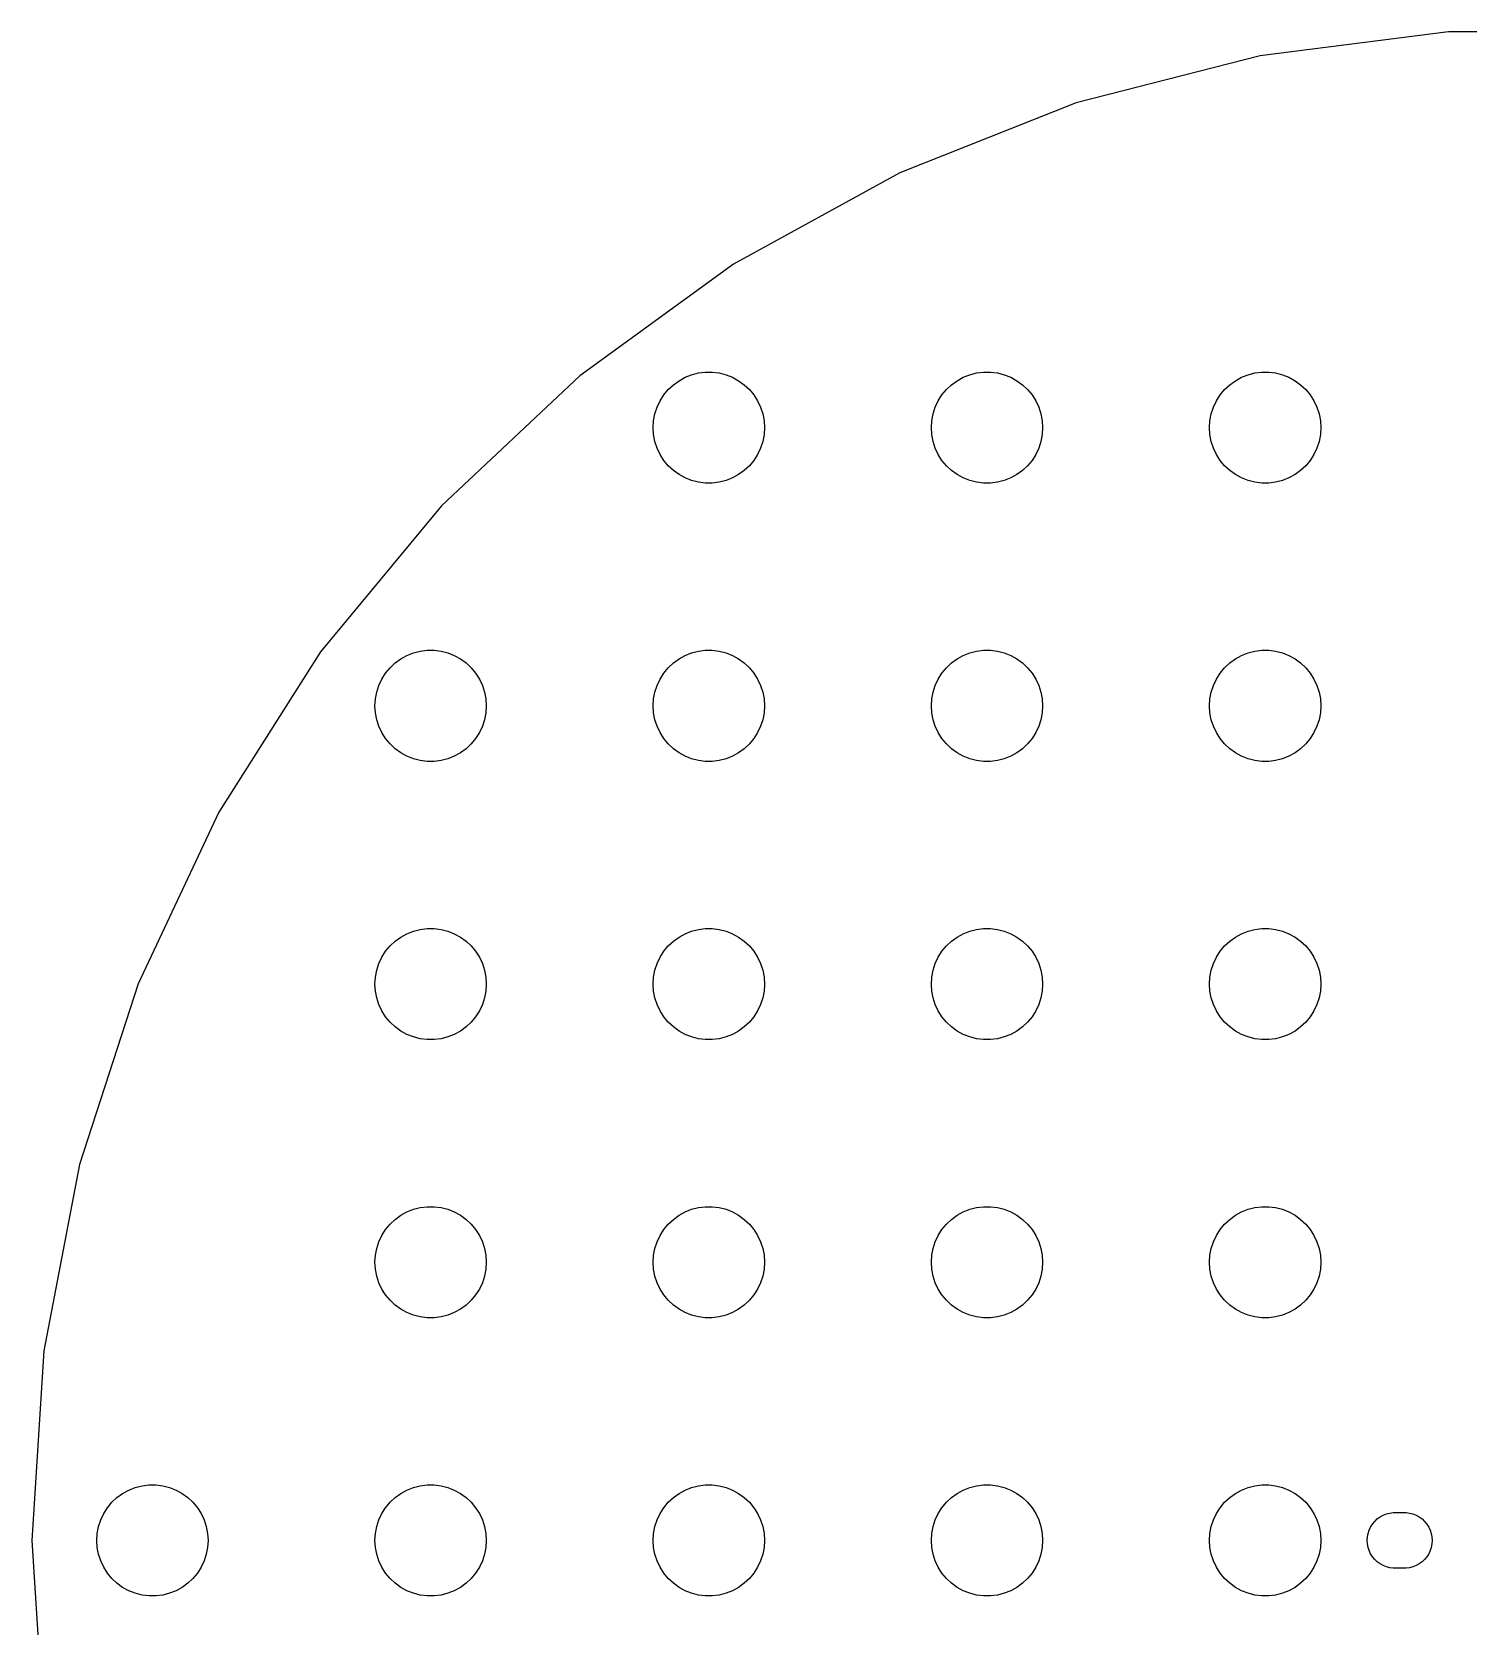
# Model space of a CAD drawing. Header units: metres. Extents: x -82 to 82, y -81 to 81.
# Drawn here: x -81.5 to -4.1, y -4.6 to 81.3 of the extents above; entities that cross this region are included whole.
import ezdxf

# ---------------------------------------------------------------- set-up
doc = ezdxf.new("R2010")
doc.units = ezdxf.units.M

msp = doc.modelspace()

# ---------------------------------------------------------------- linework, layer by layer
for p, q in [((-5.11742, 81.3392), (-15.2716, 80.0564)), ((5.11742, 81.3392), (-5.11742, 81.3392)), ((-15.2716, 80.0564), (-25.1849, 77.5111)), ((-25.1849, 77.5111), (-34.701, 73.7434)), ((-34.701, 73.7434), (-43.6699, 68.8127)), ((-43.6699, 68.8127), (-51.95, 62.7968)), ((-51.95, 62.7968), (-59.4109, 55.7906)), ((-46.2773, 62.7145), (-45.927, 62.8532)), ((-45.927, 62.8532), (-45.5621, 62.9469)), ((-45.5621, 62.9469), (-45.1884, 62.9941)), ((-45.1884, 62.9941), (-44.8116, 62.9941)), ((-44.8116, 62.9941), (-44.4379, 62.9469)), ((-44.4379, 62.9469), (-44.0729, 62.8532)), ((-44.0729, 62.8532), (-43.7227, 62.7145)), ((-31.2773, 62.7145), (-30.927, 62.8532)), ((-30.927, 62.8532), (-30.5621, 62.9469)), ((-30.5621, 62.9469), (-30.1884, 62.9941)), ((-30.1884, 62.9941), (-29.8116, 62.9941)), ((-29.8116, 62.9941), (-29.4379, 62.9469)), ((-29.4379, 62.9469), (-29.0729, 62.8532)), ((-29.0729, 62.8532), (-28.7227, 62.7145)), ((-16.2773, 62.7145), (-15.927, 62.8532)), ((-15.927, 62.8532), (-15.5621, 62.9469)), ((-15.5621, 62.9469), (-15.1884, 62.9941)), ((-15.1884, 62.9941), (-14.8116, 62.9941)), ((-14.8116, 62.9941), (-14.4379, 62.9469)), ((-14.4379, 62.9469), (-14.0729, 62.8532)), ((-14.0729, 62.8532), (-13.7227, 62.7145)), ((-47.427, 61.7634), (-47.1869, 62.0536)), ((-47.1869, 62.0536), (-46.9123, 62.3115)), ((-46.9123, 62.3115), (-46.6075, 62.533)), ((-46.6075, 62.533), (-46.2773, 62.7145)), ((-43.7227, 62.7145), (-43.3925, 62.533)), ((-43.3925, 62.533), (-43.0877, 62.3115)), ((-43.0877, 62.3115), (-42.8131, 62.0536)), ((-42.8131, 62.0536), (-42.5729, 61.7634)), ((-32.427, 61.7634), (-32.1869, 62.0536)), ((-32.1869, 62.0536), (-31.9123, 62.3115)), ((-31.9123, 62.3115), (-31.6075, 62.533)), ((-31.6075, 62.533), (-31.2773, 62.7145)), ((-28.7227, 62.7145), (-28.3925, 62.533)), ((-28.3925, 62.533), (-28.0877, 62.3115)), ((-28.0877, 62.3115), (-27.8131, 62.0536)), ((-27.8131, 62.0536), (-27.5729, 61.7634)), ((-17.427, 61.7634), (-17.1869, 62.0536)), ((-17.1869, 62.0536), (-16.9123, 62.3115)), ((-16.9123, 62.3115), (-16.6075, 62.533)), ((-16.6075, 62.533), (-16.2773, 62.7145)), ((-13.7227, 62.7145), (-13.3925, 62.533)), ((-13.3925, 62.533), (-13.0877, 62.3115)), ((-13.0877, 62.3115), (-12.8131, 62.0536)), ((-12.8131, 62.0536), (-12.5729, 61.7634)), ((-47.9057, 60.7461), (-47.7893, 61.1044)), ((-47.7893, 61.1044), (-47.6289, 61.4453)), ((-47.6289, 61.4453), (-47.427, 61.7634)), ((-42.5729, 61.7634), (-42.3711, 61.4453)), ((-42.3711, 61.4453), (-42.2107, 61.1044)), ((-42.2107, 61.1044), (-42.0942, 60.7461)), ((-32.9057, 60.7461), (-32.7893, 61.1044)), ((-32.7893, 61.1044), (-32.6289, 61.4453)), ((-32.6289, 61.4453), (-32.427, 61.7634)), ((-27.5729, 61.7634), (-27.3711, 61.4453)), ((-27.3711, 61.4453), (-27.2107, 61.1044)), ((-27.2107, 61.1044), (-27.0942, 60.7461)), ((-17.9057, 60.7461), (-17.7893, 61.1044)), ((-17.7893, 61.1044), (-17.6289, 61.4453)), ((-17.6289, 61.4453), (-17.427, 61.7634)), ((-12.5729, 61.7634), (-12.3711, 61.4453)), ((-12.3711, 61.4453), (-12.2107, 61.1044)), ((-12.2107, 61.1044), (-12.0942, 60.7461)), ((-48, 60), (-47.9763, 60.376)), ((-47.9763, 60.376), (-47.9057, 60.7461)), ((-42.0942, 60.7461), (-42.0237, 60.376)), ((-42.0237, 60.376), (-42, 60)), ((-33, 60), (-32.9763, 60.376)), ((-32.9763, 60.376), (-32.9057, 60.7461)), ((-27.0942, 60.7461), (-27.0237, 60.376)), ((-27.0237, 60.376), (-27, 60)), ((-18, 60), (-17.9763, 60.376)), ((-17.9763, 60.376), (-17.9057, 60.7461)), ((-12.0942, 60.7461), (-12.0237, 60.376)), ((-12.0237, 60.376), (-12, 60)), ((-47.9763, 59.624), (-48, 60)), ((-47.9057, 59.2539), (-47.9763, 59.624)), ((-42.0237, 59.624), (-42.0942, 59.2539)), ((-42, 60), (-42.0237, 59.624)), ((-32.9763, 59.624), (-33, 60)), ((-32.9057, 59.2539), (-32.9763, 59.624)), ((-27.0237, 59.624), (-27.0942, 59.2539)), ((-27, 60), (-27.0237, 59.624)), ((-17.9763, 59.624), (-18, 60)), ((-17.9057, 59.2539), (-17.9763, 59.624)), ((-12.0237, 59.624), (-12.0942, 59.2539)), ((-12, 60), (-12.0237, 59.624)), ((-47.7893, 58.8956), (-47.9057, 59.2539)), ((-47.6289, 58.5547), (-47.7893, 58.8956)), ((-47.427, 58.2366), (-47.6289, 58.5547)), ((-42.3711, 58.5547), (-42.5729, 58.2366)), ((-42.2107, 58.8956), (-42.3711, 58.5547)), ((-42.0942, 59.2539), (-42.2107, 58.8956)), ((-32.7893, 58.8956), (-32.9057, 59.2539)), ((-32.6289, 58.5547), (-32.7893, 58.8956)), ((-32.427, 58.2366), (-32.6289, 58.5547)), ((-27.3711, 58.5547), (-27.5729, 58.2366)), ((-27.2107, 58.8956), (-27.3711, 58.5547)), ((-27.0942, 59.2539), (-27.2107, 58.8956)), ((-17.7893, 58.8956), (-17.9057, 59.2539)), ((-17.6289, 58.5547), (-17.7893, 58.8956)), ((-17.427, 58.2366), (-17.6289, 58.5547)), ((-12.3711, 58.5547), (-12.5729, 58.2366)), ((-12.2107, 58.8956), (-12.3711, 58.5547)), ((-12.0942, 59.2539), (-12.2107, 58.8956)), ((-47.1869, 57.9464), (-47.427, 58.2366)), ((-46.9123, 57.6885), (-47.1869, 57.9464)), ((-46.6075, 57.467), (-46.9123, 57.6885)), ((-43.0877, 57.6885), (-43.3925, 57.467)), ((-42.8131, 57.9464), (-43.0877, 57.6885)), ((-42.5729, 58.2366), (-42.8131, 57.9464)), ((-32.1869, 57.9464), (-32.427, 58.2366)), ((-31.9123, 57.6885), (-32.1869, 57.9464)), ((-31.6075, 57.467), (-31.9123, 57.6885)), ((-28.0877, 57.6885), (-28.3925, 57.467)), ((-27.8131, 57.9464), (-28.0877, 57.6885)), ((-27.5729, 58.2366), (-27.8131, 57.9464)), ((-17.1869, 57.9464), (-17.427, 58.2366)), ((-16.9123, 57.6885), (-17.1869, 57.9464)), ((-16.6075, 57.467), (-16.9123, 57.6885)), ((-13.0877, 57.6885), (-13.3925, 57.467)), ((-12.8131, 57.9464), (-13.0877, 57.6885)), ((-12.5729, 58.2366), (-12.8131, 57.9464)), ((-46.2773, 57.2855), (-46.6075, 57.467)), ((-45.927, 57.1468), (-46.2773, 57.2855)), ((-45.5621, 57.0531), (-45.927, 57.1468)), ((-45.1884, 57.0059), (-45.5621, 57.0531)), ((-44.8116, 57.0059), (-45.1884, 57.0059)), ((-44.4379, 57.0531), (-44.8116, 57.0059)), ((-44.0729, 57.1468), (-44.4379, 57.0531)), ((-43.7227, 57.2855), (-44.0729, 57.1468)), ((-43.3925, 57.467), (-43.7227, 57.2855)), ((-31.2773, 57.2855), (-31.6075, 57.467)), ((-30.927, 57.1468), (-31.2773, 57.2855)), ((-30.5621, 57.0531), (-30.927, 57.1468)), ((-30.1884, 57.0059), (-30.5621, 57.0531)), ((-29.8116, 57.0059), (-30.1884, 57.0059)), ((-29.4379, 57.0531), (-29.8116, 57.0059)), ((-29.0729, 57.1468), (-29.4379, 57.0531)), ((-28.7227, 57.2855), (-29.0729, 57.1468)), ((-28.3925, 57.467), (-28.7227, 57.2855)), ((-16.2773, 57.2855), (-16.6075, 57.467)), ((-15.927, 57.1468), (-16.2773, 57.2855)), ((-15.5621, 57.0531), (-15.927, 57.1468)), ((-15.1884, 57.0059), (-15.5621, 57.0531)), ((-14.8116, 57.0059), (-15.1884, 57.0059)), ((-14.4379, 57.0531), (-14.8116, 57.0059)), ((-14.0729, 57.1468), (-14.4379, 57.0531)), ((-13.7227, 57.2855), (-14.0729, 57.1468)), ((-13.3925, 57.467), (-13.7227, 57.2855)), ((-59.4109, 55.7906), (-65.9349, 47.9045)), ((-65.9349, 47.9045), (-71.419, 39.2629)), ((-62.1869, 47.0536), (-61.9123, 47.3115)), ((-61.9123, 47.3115), (-61.6075, 47.533)), ((-61.6075, 47.533), (-61.2773, 47.7145)), ((-61.2773, 47.7145), (-60.927, 47.8532)), ((-60.927, 47.8532), (-60.5621, 47.9469)), ((-60.5621, 47.9469), (-60.1884, 47.9941)), ((-60.1884, 47.9941), (-59.8116, 47.9941)), ((-59.8116, 47.9941), (-59.4379, 47.9469)), ((-59.4379, 47.9469), (-59.0729, 47.8532)), ((-59.0729, 47.8532), (-58.7227, 47.7145)), ((-58.7227, 47.7145), (-58.3925, 47.533)), ((-58.3925, 47.533), (-58.0877, 47.3115)), ((-58.0877, 47.3115), (-57.8131, 47.0536)), ((-47.1869, 47.0536), (-46.9123, 47.3115)), ((-46.9123, 47.3115), (-46.6075, 47.533)), ((-46.6075, 47.533), (-46.2773, 47.7145)), ((-46.2773, 47.7145), (-45.927, 47.8532)), ((-45.927, 47.8532), (-45.5621, 47.9469)), ((-45.5621, 47.9469), (-45.1884, 47.9941)), ((-45.1884, 47.9941), (-44.8116, 47.9941)), ((-44.8116, 47.9941), (-44.4379, 47.9469)), ((-44.4379, 47.9469), (-44.0729, 47.8532)), ((-44.0729, 47.8532), (-43.7227, 47.7145)), ((-43.7227, 47.7145), (-43.3925, 47.533)), ((-43.3925, 47.533), (-43.0877, 47.3115)), ((-43.0877, 47.3115), (-42.8131, 47.0536)), ((-32.1869, 47.0536), (-31.9123, 47.3115)), ((-31.9123, 47.3115), (-31.6075, 47.533)), ((-31.6075, 47.533), (-31.2773, 47.7145)), ((-31.2773, 47.7145), (-30.927, 47.8532)), ((-30.927, 47.8532), (-30.5621, 47.9469)), ((-30.5621, 47.9469), (-30.1884, 47.9941)), ((-30.1884, 47.9941), (-29.8116, 47.9941)), ((-29.8116, 47.9941), (-29.4379, 47.9469)), ((-29.4379, 47.9469), (-29.0729, 47.8532)), ((-29.0729, 47.8532), (-28.7227, 47.7145)), ((-28.7227, 47.7145), (-28.3925, 47.533)), ((-28.3925, 47.533), (-28.0877, 47.3115)), ((-28.0877, 47.3115), (-27.8131, 47.0536)), ((-17.1869, 47.0536), (-16.9123, 47.3115)), ((-16.9123, 47.3115), (-16.6075, 47.533)), ((-16.6075, 47.533), (-16.2773, 47.7145)), ((-16.2773, 47.7145), (-15.927, 47.8532)), ((-15.927, 47.8532), (-15.5621, 47.9469)), ((-15.5621, 47.9469), (-15.1884, 47.9941)), ((-15.1884, 47.9941), (-14.8116, 47.9941)), ((-14.8116, 47.9941), (-14.4379, 47.9469)), ((-14.4379, 47.9469), (-14.0729, 47.8532)), ((-14.0729, 47.8532), (-13.7227, 47.7145)), ((-13.7227, 47.7145), (-13.3925, 47.533)), ((-13.3925, 47.533), (-13.0877, 47.3115)), ((-13.0877, 47.3115), (-12.8131, 47.0536)), ((-62.7893, 46.1044), (-62.6289, 46.4453)), ((-62.6289, 46.4453), (-62.427, 46.7634)), ((-62.427, 46.7634), (-62.1869, 47.0536)), ((-57.8131, 47.0536), (-57.5729, 46.7634)), ((-57.5729, 46.7634), (-57.3711, 46.4453)), ((-57.3711, 46.4453), (-57.2107, 46.1044)), ((-47.7893, 46.1044), (-47.6289, 46.4453)), ((-47.6289, 46.4453), (-47.427, 46.7634)), ((-47.427, 46.7634), (-47.1869, 47.0536)), ((-42.8131, 47.0536), (-42.5729, 46.7634)), ((-42.5729, 46.7634), (-42.3711, 46.4453)), ((-42.3711, 46.4453), (-42.2107, 46.1044)), ((-32.7893, 46.1044), (-32.6289, 46.4453)), ((-32.6289, 46.4453), (-32.427, 46.7634)), ((-32.427, 46.7634), (-32.1869, 47.0536)), ((-27.8131, 47.0536), (-27.5729, 46.7634)), ((-27.5729, 46.7634), (-27.3711, 46.4453)), ((-27.3711, 46.4453), (-27.2107, 46.1044)), ((-17.7893, 46.1044), (-17.6289, 46.4453)), ((-17.6289, 46.4453), (-17.427, 46.7634)), ((-17.427, 46.7634), (-17.1869, 47.0536)), ((-12.8131, 47.0536), (-12.5729, 46.7634)), ((-12.5729, 46.7634), (-12.3711, 46.4453)), ((-12.3711, 46.4453), (-12.2107, 46.1044)), ((-62.9763, 45.376), (-62.9057, 45.7461)), ((-62.9057, 45.7461), (-62.7893, 46.1044)), ((-57.2107, 46.1044), (-57.0942, 45.7461)), ((-57.0942, 45.7461), (-57.0237, 45.376)), ((-47.9763, 45.376), (-47.9057, 45.7461)), ((-47.9057, 45.7461), (-47.7893, 46.1044)), ((-42.2107, 46.1044), (-42.0942, 45.7461)), ((-42.0942, 45.7461), (-42.0237, 45.376)), ((-32.9763, 45.376), (-32.9057, 45.7461)), ((-32.9057, 45.7461), (-32.7893, 46.1044)), ((-27.2107, 46.1044), (-27.0942, 45.7461)), ((-27.0942, 45.7461), (-27.0237, 45.376)), ((-17.9763, 45.376), (-17.9057, 45.7461)), ((-17.9057, 45.7461), (-17.7893, 46.1044)), ((-12.2107, 46.1044), (-12.0942, 45.7461)), ((-12.0942, 45.7461), (-12.0237, 45.376)), ((-63, 45), (-62.9763, 45.376)), ((-62.9763, 44.624), (-63, 45)), ((-57.0237, 45.376), (-57, 45)), ((-57, 45), (-57.0237, 44.624)), ((-48, 45), (-47.9763, 45.376)), ((-47.9763, 44.624), (-48, 45)), ((-42.0237, 45.376), (-42, 45)), ((-42, 45), (-42.0237, 44.624)), ((-33, 45), (-32.9763, 45.376)), ((-32.9763, 44.624), (-33, 45)), ((-27.0237, 45.376), (-27, 45)), ((-27, 45), (-27.0237, 44.624)), ((-18, 45), (-17.9763, 45.376)), ((-17.9763, 44.624), (-18, 45)), ((-12.0237, 45.376), (-12, 45)), ((-12, 45), (-12.0237, 44.624)), ((-62.9057, 44.2539), (-62.9763, 44.624)), ((-62.7893, 43.8956), (-62.9057, 44.2539)), ((-62.6289, 43.5547), (-62.7893, 43.8956)), ((-57.2107, 43.8956), (-57.3711, 43.5547)), ((-57.0942, 44.2539), (-57.2107, 43.8956)), ((-57.0237, 44.624), (-57.0942, 44.2539)), ((-47.9057, 44.2539), (-47.9763, 44.624)), ((-47.7893, 43.8956), (-47.9057, 44.2539)), ((-47.6289, 43.5547), (-47.7893, 43.8956)), ((-42.2107, 43.8956), (-42.3711, 43.5547)), ((-42.0942, 44.2539), (-42.2107, 43.8956)), ((-42.0237, 44.624), (-42.0942, 44.2539)), ((-32.9057, 44.2539), (-32.9763, 44.624)), ((-32.7893, 43.8956), (-32.9057, 44.2539)), ((-32.6289, 43.5547), (-32.7893, 43.8956)), ((-27.2107, 43.8956), (-27.3711, 43.5547)), ((-27.0942, 44.2539), (-27.2107, 43.8956)), ((-27.0237, 44.624), (-27.0942, 44.2539)), ((-17.9057, 44.2539), (-17.9763, 44.624)), ((-17.7893, 43.8956), (-17.9057, 44.2539)), ((-17.6289, 43.5547), (-17.7893, 43.8956)), ((-12.2107, 43.8956), (-12.3711, 43.5547)), ((-12.0942, 44.2539), (-12.2107, 43.8956)), ((-12.0237, 44.624), (-12.0942, 44.2539)), ((-62.427, 43.2366), (-62.6289, 43.5547)), ((-62.1869, 42.9464), (-62.427, 43.2366)), ((-57.5729, 43.2366), (-57.8131, 42.9464)), ((-57.3711, 43.5547), (-57.5729, 43.2366)), ((-47.427, 43.2366), (-47.6289, 43.5547)), ((-47.1869, 42.9464), (-47.427, 43.2366)), ((-42.5729, 43.2366), (-42.8131, 42.9464)), ((-42.3711, 43.5547), (-42.5729, 43.2366)), ((-32.427, 43.2366), (-32.6289, 43.5547)), ((-32.1869, 42.9464), (-32.427, 43.2366)), ((-27.5729, 43.2366), (-27.8131, 42.9464)), ((-27.3711, 43.5547), (-27.5729, 43.2366)), ((-17.427, 43.2366), (-17.6289, 43.5547)), ((-17.1869, 42.9464), (-17.427, 43.2366)), ((-12.5729, 43.2366), (-12.8131, 42.9464)), ((-12.3711, 43.5547), (-12.5729, 43.2366)), ((-61.9123, 42.6885), (-62.1869, 42.9464)), ((-61.6075, 42.467), (-61.9123, 42.6885)), ((-61.2773, 42.2855), (-61.6075, 42.467)), ((-60.927, 42.1468), (-61.2773, 42.2855)), ((-60.5621, 42.0531), (-60.927, 42.1468)), ((-59.0729, 42.1468), (-59.4379, 42.0531)), ((-58.7227, 42.2855), (-59.0729, 42.1468)), ((-58.3925, 42.467), (-58.7227, 42.2855)), ((-58.0877, 42.6885), (-58.3925, 42.467)), ((-57.8131, 42.9464), (-58.0877, 42.6885)), ((-46.9123, 42.6885), (-47.1869, 42.9464)), ((-46.6075, 42.467), (-46.9123, 42.6885)), ((-46.2773, 42.2855), (-46.6075, 42.467)), ((-45.927, 42.1468), (-46.2773, 42.2855)), ((-45.5621, 42.0531), (-45.927, 42.1468)), ((-44.0729, 42.1468), (-44.4379, 42.0531)), ((-43.7227, 42.2855), (-44.0729, 42.1468)), ((-43.3925, 42.467), (-43.7227, 42.2855)), ((-43.0877, 42.6885), (-43.3925, 42.467)), ((-42.8131, 42.9464), (-43.0877, 42.6885)), ((-31.9123, 42.6885), (-32.1869, 42.9464)), ((-31.6075, 42.467), (-31.9123, 42.6885)), ((-31.2773, 42.2855), (-31.6075, 42.467)), ((-30.927, 42.1468), (-31.2773, 42.2855)), ((-30.5621, 42.0531), (-30.927, 42.1468)), ((-29.0729, 42.1468), (-29.4379, 42.0531)), ((-28.7227, 42.2855), (-29.0729, 42.1468)), ((-28.3925, 42.467), (-28.7227, 42.2855)), ((-28.0877, 42.6885), (-28.3925, 42.467)), ((-27.8131, 42.9464), (-28.0877, 42.6885)), ((-16.9123, 42.6885), (-17.1869, 42.9464)), ((-16.6075, 42.467), (-16.9123, 42.6885)), ((-16.2773, 42.2855), (-16.6075, 42.467)), ((-15.927, 42.1468), (-16.2773, 42.2855)), ((-15.5621, 42.0531), (-15.927, 42.1468)), ((-14.0729, 42.1468), (-14.4379, 42.0531)), ((-13.7227, 42.2855), (-14.0729, 42.1468)), ((-13.3925, 42.467), (-13.7227, 42.2855)), ((-13.0877, 42.6885), (-13.3925, 42.467)), ((-12.8131, 42.9464), (-13.0877, 42.6885)), ((-60.1884, 42.0059), (-60.5621, 42.0531)), ((-59.8116, 42.0059), (-60.1884, 42.0059)), ((-59.4379, 42.0531), (-59.8116, 42.0059)), ((-45.1884, 42.0059), (-45.5621, 42.0531)), ((-44.8116, 42.0059), (-45.1884, 42.0059)), ((-44.4379, 42.0531), (-44.8116, 42.0059)), ((-30.1884, 42.0059), (-30.5621, 42.0531)), ((-29.8116, 42.0059), (-30.1884, 42.0059)), ((-29.4379, 42.0531), (-29.8116, 42.0059)), ((-15.1884, 42.0059), (-15.5621, 42.0531)), ((-14.8116, 42.0059), (-15.1884, 42.0059)), ((-14.4379, 42.0531), (-14.8116, 42.0059)), ((-71.419, 39.2629), (-75.7768, 30.0022)), ((-61.6075, 32.533), (-61.2773, 32.7145)), ((-61.2773, 32.7145), (-60.927, 32.8532)), ((-60.927, 32.8532), (-60.5621, 32.9469)), ((-60.5621, 32.9469), (-60.1884, 32.9941)), ((-60.1884, 32.9941), (-59.8116, 32.9941)), ((-59.8116, 32.9941), (-59.4379, 32.9469)), ((-59.4379, 32.9469), (-59.0729, 32.8532)), ((-59.0729, 32.8532), (-58.7227, 32.7145)), ((-58.7227, 32.7145), (-58.3925, 32.533)), ((-46.6075, 32.533), (-46.2773, 32.7145)), ((-46.2773, 32.7145), (-45.927, 32.8532)), ((-45.927, 32.8532), (-45.5621, 32.9469)), ((-45.5621, 32.9469), (-45.1884, 32.9941)), ((-45.1884, 32.9941), (-44.8116, 32.9941)), ((-44.8116, 32.9941), (-44.4379, 32.9469)), ((-44.4379, 32.9469), (-44.0729, 32.8532)), ((-44.0729, 32.8532), (-43.7227, 32.7145)), ((-43.7227, 32.7145), (-43.3925, 32.533)), ((-31.6075, 32.533), (-31.2773, 32.7145)), ((-31.2773, 32.7145), (-30.927, 32.8532)), ((-30.927, 32.8532), (-30.5621, 32.9469)), ((-30.5621, 32.9469), (-30.1884, 32.9941)), ((-30.1884, 32.9941), (-29.8116, 32.9941)), ((-29.8116, 32.9941), (-29.4379, 32.9469)), ((-29.4379, 32.9469), (-29.0729, 32.8532)), ((-29.0729, 32.8532), (-28.7227, 32.7145)), ((-28.7227, 32.7145), (-28.3925, 32.533)), ((-16.6075, 32.533), (-16.2773, 32.7145)), ((-16.2773, 32.7145), (-15.927, 32.8532)), ((-15.927, 32.8532), (-15.5621, 32.9469)), ((-15.5621, 32.9469), (-15.1884, 32.9941)), ((-15.1884, 32.9941), (-14.8116, 32.9941)), ((-14.8116, 32.9941), (-14.4379, 32.9469)), ((-14.4379, 32.9469), (-14.0729, 32.8532)), ((-14.0729, 32.8532), (-13.7227, 32.7145)), ((-13.7227, 32.7145), (-13.3925, 32.533)), ((-62.427, 31.7634), (-62.1869, 32.0536)), ((-62.1869, 32.0536), (-61.9123, 32.3115)), ((-61.9123, 32.3115), (-61.6075, 32.533)), ((-58.3925, 32.533), (-58.0877, 32.3115)), ((-58.0877, 32.3115), (-57.8131, 32.0536)), ((-57.8131, 32.0536), (-57.5729, 31.7634)), ((-47.427, 31.7634), (-47.1869, 32.0536)), ((-47.1869, 32.0536), (-46.9123, 32.3115)), ((-46.9123, 32.3115), (-46.6075, 32.533)), ((-43.3925, 32.533), (-43.0877, 32.3115)), ((-43.0877, 32.3115), (-42.8131, 32.0536)), ((-42.8131, 32.0536), (-42.5729, 31.7634)), ((-32.427, 31.7634), (-32.1869, 32.0536)), ((-32.1869, 32.0536), (-31.9123, 32.3115)), ((-31.9123, 32.3115), (-31.6075, 32.533)), ((-28.3925, 32.533), (-28.0877, 32.3115)), ((-28.0877, 32.3115), (-27.8131, 32.0536)), ((-27.8131, 32.0536), (-27.5729, 31.7634)), ((-17.427, 31.7634), (-17.1869, 32.0536)), ((-17.1869, 32.0536), (-16.9123, 32.3115)), ((-16.9123, 32.3115), (-16.6075, 32.533)), ((-13.3925, 32.533), (-13.0877, 32.3115)), ((-13.0877, 32.3115), (-12.8131, 32.0536)), ((-12.8131, 32.0536), (-12.5729, 31.7634)), ((-62.9057, 30.7461), (-62.7893, 31.1044)), ((-62.7893, 31.1044), (-62.6289, 31.4453)), ((-62.6289, 31.4453), (-62.427, 31.7634)), ((-57.5729, 31.7634), (-57.3711, 31.4453)), ((-57.3711, 31.4453), (-57.2107, 31.1044)), ((-57.2107, 31.1044), (-57.0942, 30.7461)), ((-47.9057, 30.7461), (-47.7893, 31.1044)), ((-47.7893, 31.1044), (-47.6289, 31.4453)), ((-47.6289, 31.4453), (-47.427, 31.7634)), ((-42.5729, 31.7634), (-42.3711, 31.4453)), ((-42.3711, 31.4453), (-42.2107, 31.1044)), ((-42.2107, 31.1044), (-42.0942, 30.7461)), ((-32.9057, 30.7461), (-32.7893, 31.1044)), ((-32.7893, 31.1044), (-32.6289, 31.4453)), ((-32.6289, 31.4453), (-32.427, 31.7634)), ((-27.5729, 31.7634), (-27.3711, 31.4453)), ((-27.3711, 31.4453), (-27.2107, 31.1044)), ((-27.2107, 31.1044), (-27.0942, 30.7461)), ((-17.9057, 30.7461), (-17.7893, 31.1044)), ((-17.7893, 31.1044), (-17.6289, 31.4453)), ((-17.6289, 31.4453), (-17.427, 31.7634)), ((-12.5729, 31.7634), (-12.3711, 31.4453)), ((-12.3711, 31.4453), (-12.2107, 31.1044)), ((-12.2107, 31.1044), (-12.0942, 30.7461)), ((-63, 30), (-62.9763, 30.376)), ((-62.9763, 30.376), (-62.9057, 30.7461)), ((-57.0942, 30.7461), (-57.0237, 30.376)), ((-57.0237, 30.376), (-57, 30)), ((-48, 30), (-47.9763, 30.376)), ((-47.9763, 30.376), (-47.9057, 30.7461)), ((-42.0942, 30.7461), (-42.0237, 30.376)), ((-42.0237, 30.376), (-42, 30)), ((-33, 30), (-32.9763, 30.376)), ((-32.9763, 30.376), (-32.9057, 30.7461)), ((-27.0942, 30.7461), (-27.0237, 30.376)), ((-27.0237, 30.376), (-27, 30)), ((-18, 30), (-17.9763, 30.376)), ((-17.9763, 30.376), (-17.9057, 30.7461)), ((-12.0942, 30.7461), (-12.0237, 30.376)), ((-12.0237, 30.376), (-12, 30)), ((-75.7768, 30.0022), (-78.9395, 20.2682)), ((-62.9763, 29.624), (-63, 30)), ((-62.9057, 29.2539), (-62.9763, 29.624)), ((-62.7893, 28.8956), (-62.9057, 29.2539)), ((-57.0942, 29.2539), (-57.2107, 28.8956)), ((-57.0237, 29.624), (-57.0942, 29.2539)), ((-57, 30), (-57.0237, 29.624)), ((-47.9763, 29.624), (-48, 30)), ((-47.9057, 29.2539), (-47.9763, 29.624)), ((-47.7893, 28.8956), (-47.9057, 29.2539)), ((-42.0942, 29.2539), (-42.2107, 28.8956)), ((-42.0237, 29.624), (-42.0942, 29.2539)), ((-42, 30), (-42.0237, 29.624)), ((-32.9763, 29.624), (-33, 30)), ((-32.9057, 29.2539), (-32.9763, 29.624)), ((-32.7893, 28.8956), (-32.9057, 29.2539)), ((-27.0942, 29.2539), (-27.2107, 28.8956)), ((-27.0237, 29.624), (-27.0942, 29.2539)), ((-27, 30), (-27.0237, 29.624)), ((-17.9763, 29.624), (-18, 30)), ((-17.9057, 29.2539), (-17.9763, 29.624)), ((-17.7893, 28.8956), (-17.9057, 29.2539)), ((-12.0942, 29.2539), (-12.2107, 28.8956)), ((-12.0237, 29.624), (-12.0942, 29.2539)), ((-12, 30), (-12.0237, 29.624)), ((-62.6289, 28.5547), (-62.7893, 28.8956)), ((-62.427, 28.2366), (-62.6289, 28.5547)), ((-57.3711, 28.5547), (-57.5729, 28.2366)), ((-57.2107, 28.8956), (-57.3711, 28.5547)), ((-47.6289, 28.5547), (-47.7893, 28.8956)), ((-47.427, 28.2366), (-47.6289, 28.5547)), ((-42.3711, 28.5547), (-42.5729, 28.2366)), ((-42.2107, 28.8956), (-42.3711, 28.5547)), ((-32.6289, 28.5547), (-32.7893, 28.8956)), ((-32.427, 28.2366), (-32.6289, 28.5547)), ((-27.3711, 28.5547), (-27.5729, 28.2366)), ((-27.2107, 28.8956), (-27.3711, 28.5547)), ((-17.6289, 28.5547), (-17.7893, 28.8956)), ((-17.427, 28.2366), (-17.6289, 28.5547)), ((-12.3711, 28.5547), (-12.5729, 28.2366)), ((-12.2107, 28.8956), (-12.3711, 28.5547)), ((-62.1869, 27.9464), (-62.427, 28.2366)), ((-61.9123, 27.6884), (-62.1869, 27.9464)), ((-61.6075, 27.467), (-61.9123, 27.6884)), ((-58.0877, 27.6884), (-58.3925, 27.467)), ((-57.8131, 27.9464), (-58.0877, 27.6884)), ((-57.5729, 28.2366), (-57.8131, 27.9464)), ((-47.1869, 27.9464), (-47.427, 28.2366)), ((-46.9123, 27.6884), (-47.1869, 27.9464)), ((-46.6075, 27.467), (-46.9123, 27.6884)), ((-43.0877, 27.6884), (-43.3925, 27.467)), ((-42.8131, 27.9464), (-43.0877, 27.6884)), ((-42.5729, 28.2366), (-42.8131, 27.9464)), ((-32.1869, 27.9464), (-32.427, 28.2366)), ((-31.9123, 27.6884), (-32.1869, 27.9464)), ((-31.6075, 27.467), (-31.9123, 27.6884)), ((-28.0877, 27.6884), (-28.3925, 27.467)), ((-27.8131, 27.9464), (-28.0877, 27.6884)), ((-27.5729, 28.2366), (-27.8131, 27.9464)), ((-17.1869, 27.9464), (-17.427, 28.2366)), ((-16.9123, 27.6884), (-17.1869, 27.9464)), ((-16.6075, 27.467), (-16.9123, 27.6884)), ((-13.0877, 27.6884), (-13.3925, 27.467)), ((-12.8131, 27.9464), (-13.0877, 27.6884)), ((-12.5729, 28.2366), (-12.8131, 27.9464)), ((-61.2773, 27.2855), (-61.6075, 27.467)), ((-60.927, 27.1468), (-61.2773, 27.2855)), ((-60.5621, 27.0531), (-60.927, 27.1468)), ((-60.1884, 27.0059), (-60.5621, 27.0531)), ((-59.8116, 27.0059), (-60.1884, 27.0059)), ((-59.4379, 27.0531), (-59.8116, 27.0059)), ((-59.0729, 27.1468), (-59.4379, 27.0531)), ((-58.7227, 27.2855), (-59.0729, 27.1468)), ((-58.3925, 27.467), (-58.7227, 27.2855)), ((-46.2773, 27.2855), (-46.6075, 27.467)), ((-45.927, 27.1468), (-46.2773, 27.2855)), ((-45.5621, 27.0531), (-45.927, 27.1468)), ((-45.1884, 27.0059), (-45.5621, 27.0531)), ((-44.8116, 27.0059), (-45.1884, 27.0059)), ((-44.4379, 27.0531), (-44.8116, 27.0059)), ((-44.0729, 27.1468), (-44.4379, 27.0531)), ((-43.7227, 27.2855), (-44.0729, 27.1468)), ((-43.3925, 27.467), (-43.7227, 27.2855)), ((-31.2773, 27.2855), (-31.6075, 27.467)), ((-30.927, 27.1468), (-31.2773, 27.2855)), ((-30.5621, 27.0531), (-30.927, 27.1468)), ((-30.1884, 27.0059), (-30.5621, 27.0531)), ((-29.8116, 27.0059), (-30.1884, 27.0059)), ((-29.4379, 27.0531), (-29.8116, 27.0059)), ((-29.0729, 27.1468), (-29.4379, 27.0531)), ((-28.7227, 27.2855), (-29.0729, 27.1468)), ((-28.3925, 27.467), (-28.7227, 27.2855)), ((-16.2773, 27.2855), (-16.6075, 27.467)), ((-15.927, 27.1468), (-16.2773, 27.2855)), ((-15.5621, 27.0531), (-15.927, 27.1468)), ((-15.1884, 27.0059), (-15.5621, 27.0531)), ((-14.8116, 27.0059), (-15.1884, 27.0059)), ((-14.4379, 27.0531), (-14.8116, 27.0059)), ((-14.0729, 27.1468), (-14.4379, 27.0531)), ((-13.7227, 27.2855), (-14.0729, 27.1468)), ((-13.3925, 27.467), (-13.7227, 27.2855)), ((-78.9395, 20.2682), (-80.8573, 10.2146)), ((-62.1869, 17.0536), (-61.9123, 17.3115)), ((-61.9123, 17.3115), (-61.6075, 17.533)), ((-61.6075, 17.533), (-61.2773, 17.7145)), ((-61.2773, 17.7145), (-60.927, 17.8532)), ((-60.927, 17.8532), (-60.5621, 17.9469)), ((-60.5621, 17.9469), (-60.1884, 17.9941)), ((-60.1884, 17.9941), (-59.8116, 17.9941)), ((-59.8116, 17.9941), (-59.4379, 17.9469)), ((-59.4379, 17.9469), (-59.0729, 17.8532)), ((-59.0729, 17.8532), (-58.7227, 17.7145)), ((-58.7227, 17.7145), (-58.3925, 17.533)), ((-58.3925, 17.533), (-58.0877, 17.3115)), ((-58.0877, 17.3115), (-57.8131, 17.0536)), ((-47.1869, 17.0536), (-46.9123, 17.3115)), ((-46.9123, 17.3115), (-46.6075, 17.533)), ((-46.6075, 17.533), (-46.2773, 17.7145)), ((-46.2773, 17.7145), (-45.927, 17.8532)), ((-45.927, 17.8532), (-45.5621, 17.9469)), ((-45.5621, 17.9469), (-45.1884, 17.9941)), ((-45.1884, 17.9941), (-44.8116, 17.9941)), ((-44.8116, 17.9941), (-44.4379, 17.9469)), ((-44.4379, 17.9469), (-44.0729, 17.8532)), ((-44.0729, 17.8532), (-43.7227, 17.7145)), ((-43.7227, 17.7145), (-43.3925, 17.533)), ((-43.3925, 17.533), (-43.0877, 17.3115)), ((-43.0877, 17.3115), (-42.8131, 17.0536)), ((-32.1869, 17.0536), (-31.9123, 17.3115)), ((-31.9123, 17.3115), (-31.6075, 17.533)), ((-31.6075, 17.533), (-31.2773, 17.7145)), ((-31.2773, 17.7145), (-30.927, 17.8532)), ((-30.927, 17.8532), (-30.5621, 17.9469)), ((-30.5621, 17.9469), (-30.1884, 17.9941)), ((-30.1884, 17.9941), (-29.8116, 17.9941)), ((-29.8116, 17.9941), (-29.4379, 17.9469)), ((-29.4379, 17.9469), (-29.0729, 17.8532)), ((-29.0729, 17.8532), (-28.7227, 17.7145)), ((-28.7227, 17.7145), (-28.3925, 17.533)), ((-28.3925, 17.533), (-28.0877, 17.3115)), ((-28.0877, 17.3115), (-27.8131, 17.0536)), ((-17.1869, 17.0536), (-16.9123, 17.3115)), ((-16.9123, 17.3115), (-16.6075, 17.533)), ((-16.6075, 17.533), (-16.2773, 17.7145)), ((-16.2773, 17.7145), (-15.927, 17.8532)), ((-15.927, 17.8532), (-15.5621, 17.9469)), ((-15.5621, 17.9469), (-15.1884, 17.9941)), ((-15.1884, 17.9941), (-14.8116, 17.9941)), ((-14.8116, 17.9941), (-14.4379, 17.9469)), ((-14.4379, 17.9469), (-14.0729, 17.8532)), ((-14.0729, 17.8532), (-13.7227, 17.7145)), ((-13.7227, 17.7145), (-13.3925, 17.533)), ((-13.3925, 17.533), (-13.0877, 17.3115)), ((-13.0877, 17.3115), (-12.8131, 17.0536)), ((-62.7893, 16.1044), (-62.6289, 16.4453)), ((-62.6289, 16.4453), (-62.427, 16.7634)), ((-62.427, 16.7634), (-62.1869, 17.0536)), ((-57.8131, 17.0536), (-57.5729, 16.7634)), ((-57.5729, 16.7634), (-57.3711, 16.4453)), ((-57.3711, 16.4453), (-57.2107, 16.1044)), ((-47.7893, 16.1044), (-47.6289, 16.4453)), ((-47.6289, 16.4453), (-47.427, 16.7634)), ((-47.427, 16.7634), (-47.1869, 17.0536)), ((-42.8131, 17.0536), (-42.5729, 16.7634)), ((-42.5729, 16.7634), (-42.3711, 16.4453)), ((-42.3711, 16.4453), (-42.2107, 16.1044)), ((-32.7893, 16.1044), (-32.6289, 16.4453)), ((-32.6289, 16.4453), (-32.427, 16.7634)), ((-32.427, 16.7634), (-32.1869, 17.0536)), ((-27.8131, 17.0536), (-27.5729, 16.7634)), ((-27.5729, 16.7634), (-27.3711, 16.4453)), ((-27.3711, 16.4453), (-27.2107, 16.1044)), ((-17.7893, 16.1044), (-17.6289, 16.4453)), ((-17.6289, 16.4453), (-17.427, 16.7634)), ((-17.427, 16.7634), (-17.1869, 17.0536)), ((-12.8131, 17.0536), (-12.5729, 16.7634)), ((-12.5729, 16.7634), (-12.3711, 16.4453)), ((-12.3711, 16.4453), (-12.2107, 16.1044)), ((-62.9763, 15.376), (-62.9057, 15.7461)), ((-62.9057, 15.7461), (-62.7893, 16.1044)), ((-57.2107, 16.1044), (-57.0942, 15.7461)), ((-57.0942, 15.7461), (-57.0237, 15.376)), ((-47.9763, 15.376), (-47.9057, 15.7461)), ((-47.9057, 15.7461), (-47.7893, 16.1044)), ((-42.2107, 16.1044), (-42.0942, 15.7461)), ((-42.0942, 15.7461), (-42.0237, 15.376)), ((-32.9763, 15.376), (-32.9057, 15.7461)), ((-32.9057, 15.7461), (-32.7893, 16.1044)), ((-27.2107, 16.1044), (-27.0942, 15.7461)), ((-27.0942, 15.7461), (-27.0237, 15.376)), ((-17.9763, 15.376), (-17.9057, 15.7461)), ((-17.9057, 15.7461), (-17.7893, 16.1044)), ((-12.2107, 16.1044), (-12.0942, 15.7461)), ((-12.0942, 15.7461), (-12.0237, 15.376)), ((-63, 15), (-62.9763, 15.376)), ((-62.9763, 14.624), (-63, 15)), ((-62.9057, 14.2539), (-62.9763, 14.624)), ((-57.0237, 14.624), (-57.0942, 14.2539)), ((-57.0237, 15.376), (-57, 15)), ((-57, 15), (-57.0237, 14.624)), ((-48, 15), (-47.9763, 15.376)), ((-47.9763, 14.624), (-48, 15)), ((-47.9057, 14.2539), (-47.9763, 14.624)), ((-42.0237, 14.624), (-42.0942, 14.2539)), ((-42.0237, 15.376), (-42, 15)), ((-42, 15), (-42.0237, 14.624)), ((-33, 15), (-32.9763, 15.376)), ((-32.9763, 14.624), (-33, 15)), ((-32.9057, 14.2539), (-32.9763, 14.624)), ((-27.0237, 14.624), (-27.0942, 14.2539)), ((-27.0237, 15.376), (-27, 15)), ((-27, 15), (-27.0237, 14.624)), ((-18, 15), (-17.9763, 15.376)), ((-17.9763, 14.624), (-18, 15)), ((-17.9057, 14.2539), (-17.9763, 14.624)), ((-12.0237, 14.624), (-12.0942, 14.2539)), ((-12.0237, 15.376), (-12, 15)), ((-12, 15), (-12.0237, 14.624)), ((-62.7893, 13.8956), (-62.9057, 14.2539)), ((-62.6289, 13.5547), (-62.7893, 13.8956)), ((-57.2107, 13.8956), (-57.3711, 13.5547)), ((-57.0942, 14.2539), (-57.2107, 13.8956)), ((-47.7893, 13.8956), (-47.9057, 14.2539)), ((-47.6289, 13.5547), (-47.7893, 13.8956)), ((-42.2107, 13.8956), (-42.3711, 13.5547)), ((-42.0942, 14.2539), (-42.2107, 13.8956)), ((-32.7893, 13.8956), (-32.9057, 14.2539)), ((-32.6289, 13.5547), (-32.7893, 13.8956)), ((-27.2107, 13.8956), (-27.3711, 13.5547)), ((-27.0942, 14.2539), (-27.2107, 13.8956)), ((-17.7893, 13.8956), (-17.9057, 14.2539)), ((-17.6289, 13.5547), (-17.7893, 13.8956)), ((-12.2107, 13.8956), (-12.3711, 13.5547)), ((-12.0942, 14.2539), (-12.2107, 13.8956)), ((-62.427, 13.2366), (-62.6289, 13.5547)), ((-62.1869, 12.9464), (-62.427, 13.2366)), ((-61.9123, 12.6884), (-62.1869, 12.9464)), ((-57.8131, 12.9464), (-58.0877, 12.6884)), ((-57.5729, 13.2366), (-57.8131, 12.9464)), ((-57.3711, 13.5547), (-57.5729, 13.2366)), ((-47.427, 13.2366), (-47.6289, 13.5547)), ((-47.1869, 12.9464), (-47.427, 13.2366)), ((-46.9123, 12.6884), (-47.1869, 12.9464)), ((-42.8131, 12.9464), (-43.0877, 12.6884)), ((-42.5729, 13.2366), (-42.8131, 12.9464)), ((-42.3711, 13.5547), (-42.5729, 13.2366)), ((-32.427, 13.2366), (-32.6289, 13.5547)), ((-32.1869, 12.9464), (-32.427, 13.2366)), ((-31.9123, 12.6884), (-32.1869, 12.9464)), ((-27.8131, 12.9464), (-28.0877, 12.6884)), ((-27.5729, 13.2366), (-27.8131, 12.9464)), ((-27.3711, 13.5547), (-27.5729, 13.2366)), ((-17.427, 13.2366), (-17.6289, 13.5547)), ((-17.1869, 12.9464), (-17.427, 13.2366)), ((-16.9123, 12.6884), (-17.1869, 12.9464)), ((-12.8131, 12.9464), (-13.0877, 12.6884)), ((-12.5729, 13.2366), (-12.8131, 12.9464)), ((-12.3711, 13.5547), (-12.5729, 13.2366)), ((-61.6075, 12.467), (-61.9123, 12.6884)), ((-61.2773, 12.2855), (-61.6075, 12.467)), ((-60.927, 12.1468), (-61.2773, 12.2855)), ((-60.5621, 12.0531), (-60.927, 12.1468)), ((-60.1884, 12.0059), (-60.5621, 12.0531)), ((-59.4379, 12.0531), (-59.8116, 12.0059)), ((-59.0729, 12.1468), (-59.4379, 12.0531)), ((-58.7227, 12.2855), (-59.0729, 12.1468)), ((-58.3925, 12.467), (-58.7227, 12.2855)), ((-58.0877, 12.6884), (-58.3925, 12.467)), ((-46.6075, 12.467), (-46.9123, 12.6884)), ((-46.2773, 12.2855), (-46.6075, 12.467)), ((-45.927, 12.1468), (-46.2773, 12.2855)), ((-45.5621, 12.0531), (-45.927, 12.1468)), ((-45.1884, 12.0059), (-45.5621, 12.0531)), ((-44.4379, 12.0531), (-44.8116, 12.0059)), ((-44.0729, 12.1468), (-44.4379, 12.0531)), ((-43.7227, 12.2855), (-44.0729, 12.1468)), ((-43.3925, 12.467), (-43.7227, 12.2855)), ((-43.0877, 12.6884), (-43.3925, 12.467)), ((-31.6075, 12.467), (-31.9123, 12.6884)), ((-31.2773, 12.2855), (-31.6075, 12.467)), ((-30.927, 12.1468), (-31.2773, 12.2855)), ((-30.5621, 12.0531), (-30.927, 12.1468)), ((-30.1884, 12.0059), (-30.5621, 12.0531)), ((-29.4379, 12.0531), (-29.8116, 12.0059)), ((-29.0729, 12.1468), (-29.4379, 12.0531)), ((-28.7227, 12.2855), (-29.0729, 12.1468)), ((-28.3925, 12.467), (-28.7227, 12.2855)), ((-28.0877, 12.6884), (-28.3925, 12.467)), ((-16.6075, 12.467), (-16.9123, 12.6884)), ((-16.2773, 12.2855), (-16.6075, 12.467)), ((-15.927, 12.1468), (-16.2773, 12.2855)), ((-15.5621, 12.0531), (-15.927, 12.1468)), ((-15.1884, 12.0059), (-15.5621, 12.0531)), ((-14.4379, 12.0531), (-14.8116, 12.0059)), ((-14.0729, 12.1468), (-14.4379, 12.0531)), ((-13.7227, 12.2855), (-14.0729, 12.1468)), ((-13.3925, 12.467), (-13.7227, 12.2855)), ((-13.0877, 12.6884), (-13.3925, 12.467)), ((-59.8116, 12.0059), (-60.1884, 12.0059)), ((-44.8116, 12.0059), (-45.1884, 12.0059)), ((-29.8116, 12.0059), (-30.1884, 12.0059)), ((-14.8116, 12.0059), (-15.1884, 12.0059)), ((-80.8573, 10.2146), (-81.5, 0)), ((-76.6075, 2.53297), (-76.2773, 2.71448)), ((-76.2773, 2.71448), (-75.927, 2.85316)), ((-75.927, 2.85316), (-75.5621, 2.94685)), ((-75.5621, 2.94685), (-75.1884, 2.99408)), ((-75.1884, 2.99408), (-74.8116, 2.99408)), ((-74.8116, 2.99408), (-74.4379, 2.94685)), ((-74.4379, 2.94685), (-74.073, 2.85316)), ((-74.073, 2.85316), (-73.7227, 2.71448)), ((-73.7227, 2.71448), (-73.3925, 2.53297)), ((-61.6075, 2.53297), (-61.2773, 2.71448)), ((-61.2773, 2.71448), (-60.927, 2.85316)), ((-60.927, 2.85316), (-60.5621, 2.94685)), ((-60.5621, 2.94685), (-60.1884, 2.99408)), ((-60.1884, 2.99408), (-59.8116, 2.99408)), ((-59.8116, 2.99408), (-59.4379, 2.94685)), ((-59.4379, 2.94685), (-59.0729, 2.85316)), ((-59.0729, 2.85316), (-58.7227, 2.71448)), ((-58.7227, 2.71448), (-58.3925, 2.53297)), ((-46.6075, 2.53297), (-46.2773, 2.71448)), ((-46.2773, 2.71448), (-45.927, 2.85316)), ((-45.927, 2.85316), (-45.5621, 2.94685)), ((-45.5621, 2.94685), (-45.1884, 2.99408)), ((-45.1884, 2.99408), (-44.8116, 2.99408)), ((-44.8116, 2.99408), (-44.4379, 2.94685)), ((-44.4379, 2.94685), (-44.0729, 2.85316)), ((-44.0729, 2.85316), (-43.7227, 2.71448)), ((-43.7227, 2.71448), (-43.3925, 2.53297)), ((-31.6075, 2.53297), (-31.2773, 2.71448)), ((-31.2773, 2.71448), (-30.927, 2.85316)), ((-30.927, 2.85316), (-30.5621, 2.94685)), ((-30.5621, 2.94685), (-30.1884, 2.99408)), ((-30.1884, 2.99408), (-29.8116, 2.99408)), ((-29.8116, 2.99408), (-29.4379, 2.94685)), ((-29.4379, 2.94685), (-29.0729, 2.85316)), ((-29.0729, 2.85316), (-28.7227, 2.71448)), ((-28.7227, 2.71448), (-28.3925, 2.53297)), ((-16.6075, 2.53297), (-16.2773, 2.71448)), ((-16.2773, 2.71448), (-15.927, 2.85316)), ((-15.927, 2.85316), (-15.5621, 2.94685)), ((-15.5621, 2.94685), (-15.1884, 2.99408)), ((-15.1884, 2.99408), (-14.8116, 2.99408)), ((-14.8116, 2.99408), (-14.4379, 2.94685)), ((-14.4379, 2.94685), (-14.0729, 2.85316)), ((-14.0729, 2.85316), (-13.7227, 2.71448)), ((-13.7227, 2.71448), (-13.3925, 2.53297)), ((-77.6289, 1.44525), (-77.427, 1.76335)), ((-77.427, 1.76335), (-77.1869, 2.05363)), ((-77.1869, 2.05363), (-76.9123, 2.31154)), ((-76.9123, 2.31154), (-76.6075, 2.53297)), ((-73.3925, 2.53297), (-73.0877, 2.31154)), ((-73.0877, 2.31154), (-72.8131, 2.05363)), ((-72.8131, 2.05363), (-72.573, 1.76335)), ((-72.573, 1.76335), (-72.3711, 1.44525)), ((-62.6289, 1.44525), (-62.427, 1.76335)), ((-62.427, 1.76335), (-62.1869, 2.05363)), ((-62.1869, 2.05363), (-61.9123, 2.31154)), ((-61.9123, 2.31154), (-61.6075, 2.53297)), ((-58.3925, 2.53297), (-58.0877, 2.31154)), ((-58.0877, 2.31154), (-57.8131, 2.05363)), ((-57.8131, 2.05363), (-57.5729, 1.76335)), ((-57.5729, 1.76335), (-57.3711, 1.44525)), ((-47.6289, 1.44525), (-47.427, 1.76335)), ((-47.427, 1.76335), (-47.1869, 2.05363)), ((-47.1869, 2.05363), (-46.9123, 2.31154)), ((-46.9123, 2.31154), (-46.6075, 2.53297)), ((-43.3925, 2.53297), (-43.0877, 2.31154)), ((-43.0877, 2.31154), (-42.8131, 2.05363)), ((-42.8131, 2.05363), (-42.5729, 1.76335)), ((-42.5729, 1.76335), (-42.3711, 1.44525)), ((-32.6289, 1.44525), (-32.427, 1.76335)), ((-32.427, 1.76335), (-32.1869, 2.05363)), ((-32.1869, 2.05363), (-31.9123, 2.31154)), ((-31.9123, 2.31154), (-31.6075, 2.53297)), ((-28.3925, 2.53297), (-28.0877, 2.31154)), ((-28.0877, 2.31154), (-27.8131, 2.05363)), ((-27.8131, 2.05363), (-27.5729, 1.76335)), ((-27.5729, 1.76335), (-27.3711, 1.44525)), ((-17.6289, 1.44525), (-17.427, 1.76335)), ((-17.427, 1.76335), (-17.1869, 2.05363)), ((-17.1869, 2.05363), (-16.9123, 2.31154)), ((-16.9123, 2.31154), (-16.6075, 2.53297)), ((-13.3925, 2.53297), (-13.0877, 2.31154)), ((-13.0877, 2.31154), (-12.8131, 2.05363)), ((-12.8131, 2.05363), (-12.5729, 1.76335)), ((-12.5729, 1.76335), (-12.3711, 1.44525)), ((-77.9057, 0.746063), (-77.7893, 1.10437)), ((-77.7893, 1.10437), (-77.6289, 1.44525)), ((-72.3711, 1.44525), (-72.2107, 1.10437)), ((-72.2107, 1.10437), (-72.0943, 0.746063)), ((-62.9057, 0.746063), (-62.7893, 1.10437)), ((-62.7893, 1.10437), (-62.6289, 1.44525)), ((-57.3711, 1.44525), (-57.2107, 1.10437)), ((-57.2107, 1.10437), (-57.0942, 0.746063)), ((-47.9057, 0.746063), (-47.7893, 1.10437)), ((-47.7893, 1.10437), (-47.6289, 1.44525)), ((-42.3711, 1.44525), (-42.2107, 1.10437)), ((-42.2107, 1.10437), (-42.0942, 0.746063)), ((-32.9057, 0.746063), (-32.7893, 1.10437)), ((-32.7893, 1.10437), (-32.6289, 1.44525)), ((-27.3711, 1.44525), (-27.2107, 1.10437)), ((-27.2107, 1.10437), (-27.0942, 0.746063)), ((-17.9057, 0.746063), (-17.7893, 1.10437)), ((-17.7893, 1.10437), (-17.6289, 1.44525)), ((-12.3711, 1.44525), (-12.2107, 1.10437)), ((-12.2107, 1.10437), (-12.0942, 0.746063)), ((-9.31445, 0.722626), (-9.21352, 0.881668)), ((-9.21352, 0.881668), (-9.09344, 1.02681)), ((-9.09344, 1.02681), (-8.95613, 1.15576)), ((-8.95613, 1.15576), (-8.80373, 1.26648)), ((-8.80373, 1.26648), (-8.63866, 1.35724)), ((-8.63866, 1.35724), (-8.46352, 1.42657)), ((-8.46352, 1.42657), (-8.28107, 1.47342)), ((-8.28107, 1.47342), (-8.09418, 1.49704)), ((-8.09418, 1.49704), (-7.40581, 1.49704)), ((-7.40581, 1.49704), (-7.21892, 1.47342)), ((-7.21892, 1.47342), (-7.03647, 1.42657)), ((-7.03647, 1.42657), (-6.86133, 1.35724)), ((-6.86133, 1.35724), (-6.69626, 1.26648)), ((-6.69626, 1.26648), (-6.54385, 1.15576)), ((-6.54385, 1.15576), (-6.40654, 1.02681)), ((-6.40654, 1.02681), (-6.28647, 0.881668)), ((-6.28647, 0.881668), (-6.18553, 0.722626)), ((-81.5, 0), (-80.8573, -10.2146)), ((-78, 0), (-77.9763, 0.375992)), ((-77.9763, -0.375992), (-78, 0)), ((-77.9763, 0.375992), (-77.9057, 0.746063)), ((-72.0943, 0.746063), (-72.0237, 0.375992)), ((-72.0237, 0.375992), (-72, 0)), ((-72, 0), (-72.0237, -0.375992)), ((-63, 0), (-62.9763, 0.375992)), ((-62.9763, -0.375992), (-63, 0)), ((-62.9763, 0.375992), (-62.9057, 0.746063)), ((-57.0942, 0.746063), (-57.0237, 0.375992)), ((-57.0237, 0.375992), (-57, 0)), ((-57, 0), (-57.0237, -0.375992)), ((-48, 0), (-47.9763, 0.375992)), ((-47.9763, -0.375992), (-48, 0)), ((-47.9763, 0.375992), (-47.9057, 0.746063)), ((-42.0942, 0.746063), (-42.0237, 0.375992)), ((-42.0237, 0.375992), (-42, 0)), ((-42, 0), (-42.0237, -0.375992)), ((-33, 0), (-32.9763, 0.375992)), ((-32.9763, -0.375992), (-33, 0)), ((-32.9763, 0.375992), (-32.9057, 0.746063)), ((-27.0942, 0.746063), (-27.0237, 0.375992)), ((-27.0237, 0.375992), (-27, 0)), ((-27, 0), (-27.0237, -0.375992)), ((-18, 0), (-17.9763, 0.375992)), ((-17.9763, -0.375992), (-18, 0)), ((-17.9763, 0.375992), (-17.9057, 0.746063)), ((-12.0942, 0.746063), (-12.0237, 0.375992)), ((-12.0237, 0.375992), (-12, 0)), ((-12, 0), (-12.0237, -0.375992)), ((-9.5, 0), (-9.48816, 0.187988)), ((-9.48816, -0.187988), (-9.5, 0)), ((-9.48816, 0.187988), (-9.45287, 0.373032)), ((-9.45287, 0.373032), (-9.39465, 0.552185)), ((-9.39465, 0.552185), (-9.31445, 0.722626)), ((-6.18553, 0.722626), (-6.10533, 0.552185)), ((-6.10533, 0.552185), (-6.04712, 0.373032)), ((-6.04712, 0.373032), (-6.01183, 0.187988)), ((-6.01183, 0.187988), (-6, 0)), ((-6, 0), (-6.01183, -0.187988)), ((-77.9057, -0.746063), (-77.9763, -0.375992)), ((-77.7893, -1.10437), (-77.9057, -0.746063)), ((-72.0943, -0.746063), (-72.2107, -1.10437)), ((-72.0237, -0.375992), (-72.0943, -0.746063)), ((-62.9057, -0.746063), (-62.9763, -0.375992)), ((-62.7893, -1.10437), (-62.9057, -0.746063)), ((-57.0942, -0.746063), (-57.2107, -1.10437)), ((-57.0237, -0.375992), (-57.0942, -0.746063)), ((-47.9057, -0.746063), (-47.9763, -0.375992)), ((-47.7893, -1.10437), (-47.9057, -0.746063)), ((-42.0942, -0.746063), (-42.2107, -1.10437)), ((-42.0237, -0.375992), (-42.0942, -0.746063)), ((-32.9057, -0.746063), (-32.9763, -0.375992)), ((-32.7893, -1.10437), (-32.9057, -0.746063)), ((-27.0942, -0.746063), (-27.2107, -1.10437)), ((-27.0237, -0.375992), (-27.0942, -0.746063)), ((-17.9057, -0.746063), (-17.9763, -0.375992)), ((-17.7893, -1.10437), (-17.9057, -0.746063)), ((-12.0942, -0.746063), (-12.2107, -1.10437)), ((-12.0237, -0.375992), (-12.0942, -0.746063)), ((-9.45287, -0.373032), (-9.48816, -0.187988)), ((-9.39465, -0.552185), (-9.45287, -0.373032)), ((-9.31445, -0.722626), (-9.39465, -0.552185)), ((-9.21352, -0.881668), (-9.31445, -0.722626)), ((-6.18553, -0.722626), (-6.28647, -0.881668)), ((-6.10533, -0.552185), (-6.18553, -0.722626)), ((-6.04712, -0.373032), (-6.10533, -0.552185)), ((-6.01183, -0.187988), (-6.04712, -0.373032)), ((-77.6289, -1.44525), (-77.7893, -1.10437)), ((-77.427, -1.76335), (-77.6289, -1.44525)), ((-72.3711, -1.44525), (-72.573, -1.76335)), ((-72.2107, -1.10437), (-72.3711, -1.44525)), ((-62.6289, -1.44525), (-62.7893, -1.10437)), ((-62.427, -1.76335), (-62.6289, -1.44525)), ((-57.3711, -1.44525), (-57.5729, -1.76335)), ((-57.2107, -1.10437), (-57.3711, -1.44525)), ((-47.6289, -1.44525), (-47.7893, -1.10437)), ((-47.427, -1.76335), (-47.6289, -1.44525)), ((-42.3711, -1.44525), (-42.5729, -1.76335)), ((-42.2107, -1.10437), (-42.3711, -1.44525)), ((-32.6289, -1.44525), (-32.7893, -1.10437)), ((-32.427, -1.76335), (-32.6289, -1.44525)), ((-27.3711, -1.44525), (-27.5729, -1.76335)), ((-27.2107, -1.10437), (-27.3711, -1.44525)), ((-17.6289, -1.44525), (-17.7893, -1.10437)), ((-17.427, -1.76335), (-17.6289, -1.44525)), ((-12.3711, -1.44525), (-12.5729, -1.76335)), ((-12.2107, -1.10437), (-12.3711, -1.44525)), ((-9.09344, -1.02681), (-9.21352, -0.881668)), ((-8.95613, -1.15576), (-9.09344, -1.02681)), ((-8.80373, -1.26648), (-8.95613, -1.15576)), ((-8.63866, -1.35724), (-8.80373, -1.26648)), ((-8.46352, -1.42657), (-8.63866, -1.35724)), ((-8.28107, -1.47342), (-8.46352, -1.42657)), ((-8.09418, -1.49704), (-8.28107, -1.47342)), ((-7.40581, -1.49704), (-8.09418, -1.49704)), ((-7.21892, -1.47342), (-7.40581, -1.49704)), ((-7.03647, -1.42657), (-7.21892, -1.47342)), ((-6.86133, -1.35724), (-7.03647, -1.42657)), ((-6.69626, -1.26648), (-6.86133, -1.35724)), ((-6.54385, -1.15576), (-6.69626, -1.26648)), ((-6.40654, -1.02681), (-6.54385, -1.15576)), ((-6.28647, -0.881668), (-6.40654, -1.02681)), ((-77.1869, -2.05363), (-77.427, -1.76335)), ((-76.9123, -2.31154), (-77.1869, -2.05363)), ((-76.6075, -2.53297), (-76.9123, -2.31154)), ((-76.2773, -2.71448), (-76.6075, -2.53297)), ((-73.3925, -2.53297), (-73.7227, -2.71448)), ((-73.0877, -2.31154), (-73.3925, -2.53297)), ((-72.8131, -2.05363), (-73.0877, -2.31154)), ((-72.573, -1.76335), (-72.8131, -2.05363)), ((-62.1869, -2.05363), (-62.427, -1.76335)), ((-61.9123, -2.31154), (-62.1869, -2.05363)), ((-61.6075, -2.53297), (-61.9123, -2.31154)), ((-61.2773, -2.71448), (-61.6075, -2.53297)), ((-58.3925, -2.53297), (-58.7227, -2.71448)), ((-58.0877, -2.31154), (-58.3925, -2.53297)), ((-57.8131, -2.05363), (-58.0877, -2.31154)), ((-57.5729, -1.76335), (-57.8131, -2.05363)), ((-47.1869, -2.05363), (-47.427, -1.76335)), ((-46.9123, -2.31154), (-47.1869, -2.05363)), ((-46.6075, -2.53297), (-46.9123, -2.31154)), ((-46.2773, -2.71448), (-46.6075, -2.53297)), ((-43.3925, -2.53297), (-43.7227, -2.71448)), ((-43.0877, -2.31154), (-43.3925, -2.53297)), ((-42.8131, -2.05363), (-43.0877, -2.31154)), ((-42.5729, -1.76335), (-42.8131, -2.05363)), ((-32.1869, -2.05363), (-32.427, -1.76335)), ((-31.9123, -2.31154), (-32.1869, -2.05363)), ((-31.6075, -2.53297), (-31.9123, -2.31154)), ((-31.2773, -2.71448), (-31.6075, -2.53297)), ((-28.3925, -2.53297), (-28.7227, -2.71448)), ((-28.0877, -2.31154), (-28.3925, -2.53297)), ((-27.8131, -2.05363), (-28.0877, -2.31154)), ((-27.5729, -1.76335), (-27.8131, -2.05363)), ((-17.1869, -2.05363), (-17.427, -1.76335)), ((-16.9123, -2.31154), (-17.1869, -2.05363)), ((-16.6075, -2.53297), (-16.9123, -2.31154)), ((-16.2773, -2.71448), (-16.6075, -2.53297)), ((-13.3925, -2.53297), (-13.7227, -2.71448)), ((-13.0877, -2.31154), (-13.3925, -2.53297)), ((-12.8131, -2.05363), (-13.0877, -2.31154)), ((-12.5729, -1.76335), (-12.8131, -2.05363)), ((-75.927, -2.85316), (-76.2773, -2.71448)), ((-75.5621, -2.94685), (-75.927, -2.85316)), ((-75.1884, -2.99408), (-75.5621, -2.94685)), ((-74.8116, -2.99408), (-75.1884, -2.99408)), ((-74.4379, -2.94685), (-74.8116, -2.99408)), ((-74.073, -2.85316), (-74.4379, -2.94685)), ((-73.7227, -2.71448), (-74.073, -2.85316)), ((-60.927, -2.85316), (-61.2773, -2.71448)), ((-60.5621, -2.94685), (-60.927, -2.85316)), ((-60.1884, -2.99408), (-60.5621, -2.94685)), ((-59.8116, -2.99408), (-60.1884, -2.99408)), ((-59.4379, -2.94685), (-59.8116, -2.99408)), ((-59.0729, -2.85316), (-59.4379, -2.94685)), ((-58.7227, -2.71448), (-59.0729, -2.85316)), ((-45.927, -2.85316), (-46.2773, -2.71448)), ((-45.5621, -2.94685), (-45.927, -2.85316)), ((-45.1884, -2.99408), (-45.5621, -2.94685)), ((-44.8116, -2.99408), (-45.1884, -2.99408)), ((-44.4379, -2.94685), (-44.8116, -2.99408)), ((-44.0729, -2.85316), (-44.4379, -2.94685)), ((-43.7227, -2.71448), (-44.0729, -2.85316)), ((-30.927, -2.85316), (-31.2773, -2.71448)), ((-30.5621, -2.94685), (-30.927, -2.85316)), ((-30.1884, -2.99408), (-30.5621, -2.94685)), ((-29.8116, -2.99408), (-30.1884, -2.99408)), ((-29.4379, -2.94685), (-29.8116, -2.99408)), ((-29.0729, -2.85316), (-29.4379, -2.94685)), ((-28.7227, -2.71448), (-29.0729, -2.85316)), ((-15.927, -2.85316), (-16.2773, -2.71448)), ((-15.5621, -2.94685), (-15.927, -2.85316)), ((-15.1884, -2.99408), (-15.5621, -2.94685)), ((-14.8116, -2.99408), (-15.1884, -2.99408)), ((-14.4379, -2.94685), (-14.8116, -2.99408)), ((-14.0729, -2.85316), (-14.4379, -2.94685)), ((-13.7227, -2.71448), (-14.0729, -2.85316))]:
    msp.add_line(p, q)

doc.saveas('drawing.dxf')
